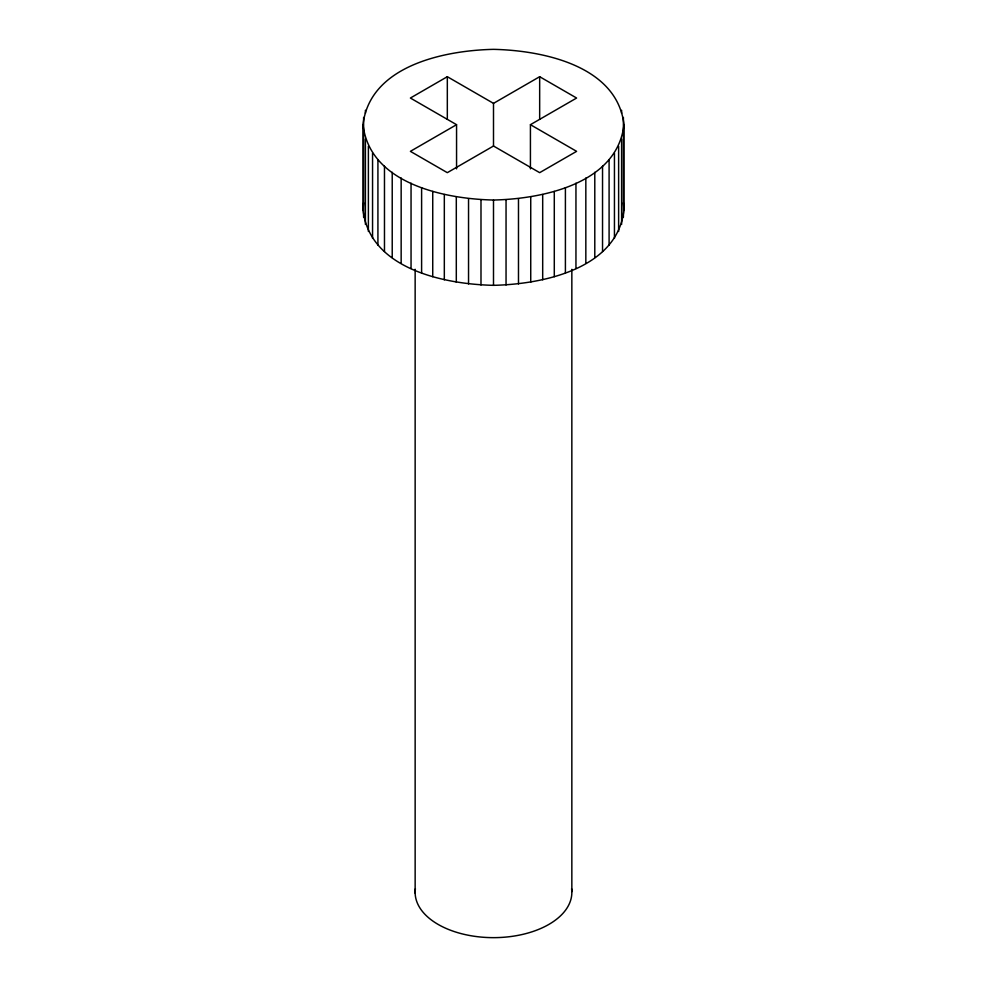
<?xml version="1.0" encoding="UTF-8"?>
<svg xmlns="http://www.w3.org/2000/svg" width="987" height="987" viewBox="0 0 987 987"><rect width="100%" height="100%" fill="white"/><g stroke="black" fill="none" stroke-linecap="round" stroke-linejoin="round"><path stroke-width="1.48" d="M623.981 124.695C617.27 183.767 542.381 198.967 493.5 200.028C444.606 198.967 369.755 183.767 363.019 124.683C369.767 65.598 444.606 50.411 493.5 49.35C542.369 50.399 617.27 65.598 623.981 124.695L623.981 209.997C617.27 269.081 542.381 284.268 493.5 285.329C444.606 284.268 369.755 269.081 363.019 209.984L363.019 124.683M363.019 209.984L363.611 202.754M530.426 168.863L530.426 124.683L576.605 98.034L539.667 76.702L493.5 103.364L447.321 76.702L410.382 98.034L456.562 124.683L456.562 168.863M456.562 124.683L410.382 151.344L447.321 172.663L493.5 146.014L539.667 172.663L576.605 151.344L530.426 124.683M623.402 202.754L623.981 209.997M623.402 117.453L623.402 217.226M621.613 110.273L621.613 113.32M621.613 139.105L621.613 224.407M618.627 146.175L618.627 231.476M614.445 153.084L614.445 238.385M609.09 159.771L609.09 245.072M602.539 166.198L602.539 251.5M594.791 172.281L594.791 257.595M585.834 178.005L585.834 263.307M575.952 183.163L575.952 268.464M571.843 269.315L571.843 891.668M565.403 187.629L565.403 272.93M554.287 191.416L554.287 276.718M542.69 194.513L542.69 279.815M539.667 76.702L539.667 119.353M530.735 196.919L530.735 282.22M518.483 198.646L518.483 283.948M506.047 199.682L506.047 284.984M493.5 103.364L493.5 146.014M493.5 200.028L493.5 285.329M480.99 199.682L480.99 284.984M468.541 198.646L468.541 283.948M456.302 196.931L456.302 282.233M447.321 76.702L447.321 119.353M444.323 194.513L444.323 279.815M432.738 191.416L432.738 276.718M421.609 187.629L421.609 272.943M415.145 269.278L415.145 893.161M411.048 183.163L411.048 268.464M401.154 178.005L401.154 263.307M392.221 172.293L392.221 257.595M384.474 166.186L384.474 251.488M377.922 159.771L377.922 245.072M372.555 153.071L372.555 238.385M368.385 146.175L368.385 231.476M365.412 110.273L365.412 113.308M365.4 139.093L365.4 224.407M363.611 117.453L363.611 217.214M571.584 888.732A78.355 45.242 0 0 1 493.5 937.65A78.355 45.242 0 0 1 415.404 888.732"/></g></svg>
